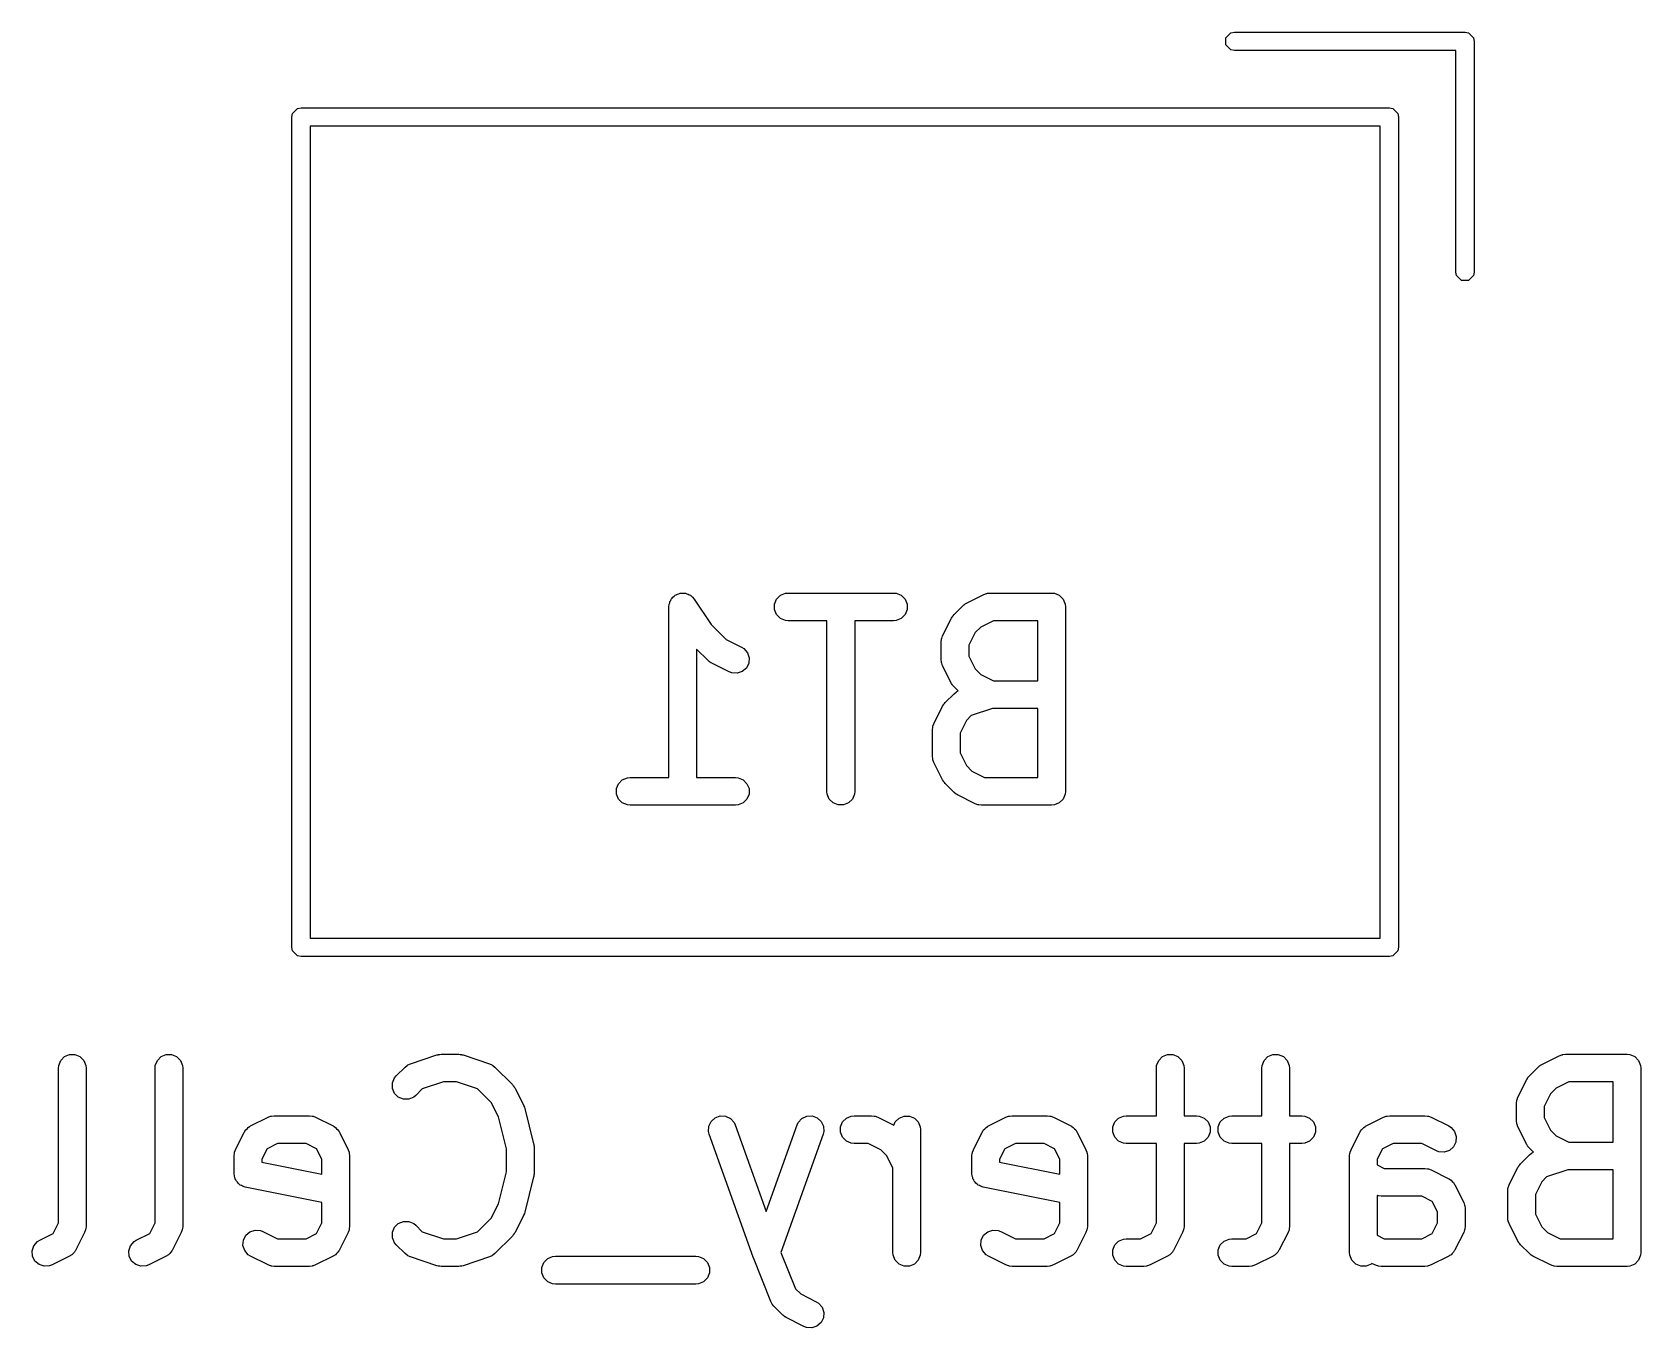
# Model space of a CAD drawing. Header units: inches. Extents: x 12.002 to 12.345, y 4.486 to 4.762.
import ezdxf

# ---------------------------------------------------------------- set-up
doc = ezdxf.new("R2010")
doc.units = ezdxf.units.IN
doc.header["$MEASUREMENT"] = 0
doc.layers.add('B.Fab', color=155, linetype='CONTINUOUS', true_color=0x585d84)

msp = doc.modelspace()

# ---------------------------------------------------------------- linework, layer by layer
at = {"layer": 'B.Fab', "linetype": 'CONTINUOUS'}
for p, q in [((12.25665, 4.76119), (12.25771, 4.76225)), ((12.25771, 4.76225), (12.25846, 4.7624)), ((12.25846, 4.7624), (12.30768, 4.7624)), ((12.30768, 4.7624), (12.30843, 4.76225)), ((12.30843, 4.76225), (12.3095, 4.76119)), ((12.25665, 4.75968), (12.25665, 4.76119)), ((12.25771, 4.75861), (12.25665, 4.75968)), ((12.3095, 4.76119), (12.30965, 4.76043)), ((12.30965, 4.76043), (12.30965, 4.71122)), ((12.25846, 4.75846), (12.25771, 4.75861)), ((12.30571, 4.75846), (12.25846, 4.75846)), ((12.30571, 4.71122), (12.30571, 4.75846)), ((12.05728, 4.74429), (12.05743, 4.74504)), ((12.05743, 4.74504), (12.0585, 4.74611)), ((12.0585, 4.74611), (12.05925, 4.74626)), ((12.05925, 4.74626), (12.29154, 4.74626)), ((12.29154, 4.74626), (12.29229, 4.74611)), ((12.29229, 4.74611), (12.29335, 4.74504)), ((12.29335, 4.74504), (12.2935, 4.74429)), ((12.05728, 4.56713), (12.05728, 4.74429)), ((12.06122, 4.74232), (12.06122, 4.56909)), ((12.28957, 4.74232), (12.06122, 4.74232)), ((12.28957, 4.56909), (12.28957, 4.74232)), ((12.2935, 4.74429), (12.2935, 4.56713)), ((12.30586, 4.71047), (12.30571, 4.71122)), ((12.30965, 4.71122), (12.3095, 4.71047)), ((12.30692, 4.7094), (12.30586, 4.71047)), ((12.30843, 4.7094), (12.30692, 4.7094)), ((12.3095, 4.71047), (12.30843, 4.7094)), ((12.13862, 4.64186), (12.13887, 4.64202)), ((12.13887, 4.64202), (12.13907, 4.64223)), ((12.13907, 4.64223), (12.13934, 4.64234)), ((12.13934, 4.64234), (12.13958, 4.6425)), ((12.13958, 4.6425), (12.13987, 4.64256)), ((12.13987, 4.64256), (12.14013, 4.64267)), ((12.14013, 4.64267), (12.14043, 4.64267)), ((12.14043, 4.64267), (12.14071, 4.64272)), ((12.14071, 4.64272), (12.141, 4.64267)), ((12.141, 4.64267), (12.14129, 4.64267)), ((12.14129, 4.64267), (12.14156, 4.64255)), ((12.14156, 4.64255), (12.14184, 4.6425)), ((12.14184, 4.6425), (12.14208, 4.64234)), ((12.14208, 4.64234), (12.14235, 4.64223)), ((12.14235, 4.64223), (12.14256, 4.64202)), ((12.14256, 4.64202), (12.1428, 4.64186)), ((12.16075, 4.64141), (12.16157, 4.64223)), ((12.16157, 4.64223), (12.16263, 4.64267)), ((12.16263, 4.64267), (12.16321, 4.64272)), ((12.16321, 4.64272), (12.1857, 4.64272)), ((12.1857, 4.64272), (12.18628, 4.64267)), ((12.18628, 4.64267), (12.18735, 4.64223)), ((12.18735, 4.64223), (12.18816, 4.64141)), ((12.20126, 4.64054), (12.20501, 4.64241)), ((12.20501, 4.64241), (12.20555, 4.64262)), ((12.20555, 4.64262), (12.20565, 4.64263)), ((12.20565, 4.64263), (12.20575, 4.64267)), ((12.20575, 4.64267), (12.20633, 4.64272)), ((12.20633, 4.64272), (12.21945, 4.64272)), ((12.21945, 4.64272), (12.22003, 4.64267)), ((12.22003, 4.64267), (12.22109, 4.64223)), ((12.22109, 4.64223), (12.22191, 4.64141)), ((12.13776, 4.63978), (12.13781, 4.64035)), ((12.13776, 4.63977), (12.13776, 4.63978)), ((12.13776, 4.60335), (12.13776, 4.63977)), ((12.13776, 4.63977), (12.13776, 4.63977)), ((12.13776, 4.63977), (12.13776, 4.63977)), ((12.13781, 4.64035), (12.13793, 4.64062)), ((12.13793, 4.64062), (12.13798, 4.6409)), ((12.13798, 4.6409), (12.13814, 4.64114)), ((12.13814, 4.64114), (12.13826, 4.64141)), ((12.13826, 4.64141), (12.13846, 4.64162)), ((12.13846, 4.64162), (12.13862, 4.64186)), ((12.1428, 4.64186), (12.14316, 4.64141)), ((12.14316, 4.64141), (12.14317, 4.64141)), ((12.14317, 4.64141), (12.14317, 4.64141)), ((12.14317, 4.64141), (12.14317, 4.64141)), ((12.14317, 4.64141), (12.14675, 4.63603)), ((12.16031, 4.64035), (12.16075, 4.64141)), ((12.16031, 4.63919), (12.16031, 4.64035)), ((12.16075, 4.63813), (12.16031, 4.63919)), ((12.18816, 4.64141), (12.1886, 4.64035)), ((12.1886, 4.63919), (12.18816, 4.63813)), ((12.1886, 4.64035), (12.1886, 4.63919)), ((12.19862, 4.63811), (12.20049, 4.63998)), ((12.20049, 4.63998), (12.20072, 4.64017)), ((12.20072, 4.64017), (12.20077, 4.64023)), ((12.20077, 4.64023), (12.20086, 4.64028)), ((12.20086, 4.64028), (12.20094, 4.64035)), ((12.20094, 4.64035), (12.20101, 4.64038)), ((12.20101, 4.64038), (12.20126, 4.64054)), ((12.22191, 4.64141), (12.22235, 4.64035)), ((12.22235, 4.64035), (12.2224, 4.63977)), ((12.2224, 4.63977), (12.2224, 4.6004)), ((12.14675, 4.63603), (12.14996, 4.63282)), ((12.16157, 4.63732), (12.16075, 4.63813)), ((12.16263, 4.63687), (12.16157, 4.63732)), ((12.16321, 4.63682), (12.16263, 4.63687)), ((12.1715, 4.63682), (12.16321, 4.63682)), ((12.1715, 4.6004), (12.1715, 4.63682)), ((12.1857, 4.63682), (12.17741, 4.63682)), ((12.17741, 4.63682), (12.17741, 4.6004)), ((12.18628, 4.63687), (12.1857, 4.63682)), ((12.18735, 4.63732), (12.18628, 4.63687)), ((12.18816, 4.63813), (12.18735, 4.63732)), ((12.19619, 4.63359), (12.19806, 4.63734)), ((12.19806, 4.63734), (12.19822, 4.63759)), ((12.19822, 4.63759), (12.19825, 4.63766)), ((12.19825, 4.63766), (12.19831, 4.63774)), ((12.19831, 4.63774), (12.19837, 4.63783)), ((12.19837, 4.63783), (12.19843, 4.63788)), ((12.19843, 4.63788), (12.19862, 4.63811)), ((12.20433, 4.63547), (12.20313, 4.63427)), ((12.20702, 4.63682), (12.20433, 4.63547)), ((12.2165, 4.63682), (12.20702, 4.63682)), ((12.2165, 4.62398), (12.2165, 4.63682)), ((12.14996, 4.63282), (12.15328, 4.63116)), ((12.19588, 4.63227), (12.19593, 4.63285)), ((12.19588, 4.62852), (12.19588, 4.63227)), ((12.19593, 4.63285), (12.19597, 4.63295)), ((12.19597, 4.63295), (12.19598, 4.63305)), ((12.19598, 4.63305), (12.19619, 4.63359)), ((12.20313, 4.63427), (12.20178, 4.63157)), ((12.14612, 4.62831), (12.14366, 4.63077)), ((12.14366, 4.63077), (12.14366, 4.60335)), ((12.14635, 4.62812), (12.14612, 4.62831)), ((12.15328, 4.63116), (12.15377, 4.63085)), ((12.15377, 4.63085), (12.15452, 4.62998)), ((12.15452, 4.62998), (12.15489, 4.62889)), ((12.15489, 4.62889), (12.15481, 4.62774)), ((12.19593, 4.62795), (12.19588, 4.62852)), ((12.20178, 4.63157), (12.20178, 4.62922)), ((12.20178, 4.62922), (12.20313, 4.62652)), ((12.1464, 4.62806), (12.14635, 4.62812)), ((12.14649, 4.62801), (12.1464, 4.62806)), ((12.14657, 4.62794), (12.14649, 4.62801)), ((12.14664, 4.62791), (12.14657, 4.62794)), ((12.14689, 4.62776), (12.14664, 4.62791)), ((12.15064, 4.62588), (12.14689, 4.62776)), ((12.15118, 4.62567), (12.15064, 4.62588)), ((12.15233, 4.62559), (12.15118, 4.62567)), ((12.15342, 4.62596), (12.15233, 4.62559)), ((12.15429, 4.62671), (12.15342, 4.62596)), ((12.15481, 4.62774), (12.15429, 4.62671)), ((12.19597, 4.62785), (12.19593, 4.62795)), ((12.19598, 4.62774), (12.19597, 4.62785)), ((12.19619, 4.6272), (12.19598, 4.62774)), ((12.19806, 4.62345), (12.19619, 4.6272)), ((12.20313, 4.62652), (12.20433, 4.62532)), ((12.20433, 4.62532), (12.20702, 4.62398)), ((12.19822, 4.6232), (12.19806, 4.62345)), ((12.19825, 4.62313), (12.19822, 4.6232)), ((12.19831, 4.62305), (12.19825, 4.62313)), ((12.19837, 4.62296), (12.19831, 4.62305)), ((12.19843, 4.62291), (12.19837, 4.62296)), ((12.19862, 4.62268), (12.19843, 4.62291)), ((12.19948, 4.62182), (12.19862, 4.62268)), ((12.19862, 4.62124), (12.19906, 4.6216)), ((12.19906, 4.6216), (12.19916, 4.62164)), ((12.19916, 4.62164), (12.19924, 4.62171)), ((12.19924, 4.62171), (12.19948, 4.62182)), ((12.20702, 4.62398), (12.2165, 4.62398)), ((12.19431, 4.61484), (12.19619, 4.61859)), ((12.19619, 4.61859), (12.19634, 4.61884)), ((12.19634, 4.61884), (12.19637, 4.61891)), ((12.19637, 4.61891), (12.19644, 4.619)), ((12.19644, 4.619), (12.1965, 4.61908)), ((12.1965, 4.61908), (12.19655, 4.61914)), ((12.19655, 4.61914), (12.19674, 4.61936)), ((12.19674, 4.61936), (12.19862, 4.62124)), ((12.20681, 4.61807), (12.2023, 4.61657)), ((12.2165, 4.61807), (12.20681, 4.61807)), ((12.2165, 4.60335), (12.2165, 4.61807)), ((12.19411, 4.6143), (12.19431, 4.61484)), ((12.20125, 4.61552), (12.19991, 4.61283)), ((12.2023, 4.61657), (12.20125, 4.61552)), ((12.194, 4.61352), (12.19406, 4.6141)), ((12.194, 4.6079), (12.194, 4.61352)), ((12.19406, 4.6141), (12.1941, 4.6142)), ((12.1941, 4.6142), (12.19411, 4.6143)), ((12.19991, 4.61283), (12.19991, 4.6086)), ((12.19406, 4.60732), (12.194, 4.6079)), ((12.19991, 4.6086), (12.20125, 4.6059)), ((12.1941, 4.60723), (12.19406, 4.60732)), ((12.19411, 4.60712), (12.1941, 4.60723)), ((12.19431, 4.60658), (12.19411, 4.60712)), ((12.19619, 4.60283), (12.19431, 4.60658)), ((12.20125, 4.6059), (12.20245, 4.6047)), ((12.20245, 4.6047), (12.20515, 4.60335)), ((12.12657, 4.60098), (12.12701, 4.60204)), ((12.12657, 4.59982), (12.12657, 4.60098)), ((12.12701, 4.60204), (12.12782, 4.60286)), ((12.12782, 4.60286), (12.12889, 4.6033)), ((12.12889, 4.6033), (12.12946, 4.60335)), ((12.12946, 4.60335), (12.13776, 4.60335)), ((12.14366, 4.60335), (12.15196, 4.60335)), ((12.15196, 4.60335), (12.15254, 4.6033)), ((12.15254, 4.6033), (12.1536, 4.60286)), ((12.1536, 4.60286), (12.15441, 4.60204)), ((12.15441, 4.60204), (12.15486, 4.60098)), ((12.15486, 4.60098), (12.15486, 4.59982)), ((12.19634, 4.60258), (12.19619, 4.60283)), ((12.19637, 4.60251), (12.19634, 4.60258)), ((12.19644, 4.60243), (12.19637, 4.60251)), ((12.1965, 4.60234), (12.19644, 4.60243)), ((12.19655, 4.60229), (12.1965, 4.60234)), ((12.19674, 4.60206), (12.19655, 4.60229)), ((12.19862, 4.60019), (12.19674, 4.60206)), ((12.20515, 4.60335), (12.2165, 4.60335)), ((12.12701, 4.59876), (12.12657, 4.59982)), ((12.12782, 4.59795), (12.12701, 4.59876)), ((12.12889, 4.5975), (12.12782, 4.59795)), ((12.12946, 4.59745), (12.12889, 4.5975)), ((12.15196, 4.59745), (12.12946, 4.59745)), ((12.15254, 4.5975), (12.15196, 4.59745)), ((12.1536, 4.59795), (12.15254, 4.5975)), ((12.15441, 4.59876), (12.1536, 4.59795)), ((12.15486, 4.59982), (12.15441, 4.59876)), ((12.17156, 4.59982), (12.1715, 4.6004)), ((12.172, 4.59876), (12.17156, 4.59982)), ((12.17282, 4.59795), (12.172, 4.59876)), ((12.17388, 4.5975), (12.17282, 4.59795)), ((12.17503, 4.5975), (12.17388, 4.5975)), ((12.1761, 4.59795), (12.17503, 4.5975)), ((12.17691, 4.59876), (12.1761, 4.59795)), ((12.17735, 4.59982), (12.17691, 4.59876)), ((12.17741, 4.6004), (12.17735, 4.59982)), ((12.19884, 4.6), (12.19862, 4.60019)), ((12.19889, 4.59994), (12.19884, 4.6)), ((12.19898, 4.59989), (12.19889, 4.59994)), ((12.19906, 4.59982), (12.19898, 4.59989)), ((12.19913, 4.59979), (12.19906, 4.59982)), ((12.19938, 4.59963), (12.19913, 4.59979)), ((12.20313, 4.59776), (12.19938, 4.59963)), ((12.20367, 4.59755), (12.20313, 4.59776)), ((12.20378, 4.59755), (12.20367, 4.59755)), ((12.20388, 4.5975), (12.20378, 4.59755)), ((12.20445, 4.59745), (12.20388, 4.5975)), ((12.21945, 4.59745), (12.20445, 4.59745)), ((12.22003, 4.5975), (12.21945, 4.59745)), ((12.22109, 4.59795), (12.22003, 4.5975)), ((12.22191, 4.59876), (12.22109, 4.59795)), ((12.22235, 4.59982), (12.22191, 4.59876)), ((12.2224, 4.6004), (12.22235, 4.59982)), ((12.05743, 4.56637), (12.05728, 4.56713)), ((12.06122, 4.56909), (12.28957, 4.56909)), ((12.2935, 4.56713), (12.29335, 4.56637)), ((12.0585, 4.56531), (12.05743, 4.56637)), ((12.05925, 4.56516), (12.0585, 4.56531)), ((12.29154, 4.56516), (12.05925, 4.56516)), ((12.29229, 4.56531), (12.29154, 4.56516)), ((12.29335, 4.56637), (12.29229, 4.56531)), ((12.00752, 4.54192), (12.00796, 4.54299)), ((12.00796, 4.54299), (12.00877, 4.5438)), ((12.00877, 4.5438), (12.00984, 4.54424)), ((12.00984, 4.54424), (12.01099, 4.54424)), ((12.01099, 4.54424), (12.01205, 4.5438)), ((12.01205, 4.5438), (12.01287, 4.54299)), ((12.01287, 4.54299), (12.01331, 4.54192)), ((12.02814, 4.54192), (12.02858, 4.54299)), ((12.02858, 4.54299), (12.0294, 4.5438)), ((12.0294, 4.5438), (12.03046, 4.54424)), ((12.03046, 4.54424), (12.03161, 4.54424)), ((12.03161, 4.54424), (12.03268, 4.5438)), ((12.03268, 4.5438), (12.03349, 4.54299)), ((12.03349, 4.54299), (12.03393, 4.54192)), ((12.0826, 4.54227), (12.08822, 4.54415)), ((12.08822, 4.54415), (12.08851, 4.54421)), ((12.08851, 4.54421), (12.08858, 4.54424)), ((12.08858, 4.54424), (12.08868, 4.54425)), ((12.08868, 4.54425), (12.08879, 4.54428)), ((12.08879, 4.54428), (12.08886, 4.54427)), ((12.08886, 4.54427), (12.08915, 4.5443)), ((12.08915, 4.5443), (12.0929, 4.5443)), ((12.0929, 4.5443), (12.0932, 4.54427)), ((12.0932, 4.54427), (12.09327, 4.54428)), ((12.09327, 4.54428), (12.09338, 4.54425)), ((12.09338, 4.54425), (12.09348, 4.54424)), ((12.09348, 4.54424), (12.09355, 4.54421)), ((12.09355, 4.54421), (12.09384, 4.54415)), ((12.09384, 4.54415), (12.09946, 4.54227)), ((12.24186, 4.54192), (12.2423, 4.54299)), ((12.2423, 4.54299), (12.24312, 4.5438)), ((12.24312, 4.5438), (12.24418, 4.54424)), ((12.24418, 4.54424), (12.24534, 4.54424)), ((12.24534, 4.54424), (12.2464, 4.5438)), ((12.2464, 4.5438), (12.24722, 4.54299)), ((12.24722, 4.54299), (12.24766, 4.54192)), ((12.26436, 4.54192), (12.2648, 4.54299)), ((12.2648, 4.54299), (12.26562, 4.5438)), ((12.26562, 4.5438), (12.26668, 4.54424)), ((12.26668, 4.54424), (12.26783, 4.54424)), ((12.26783, 4.54424), (12.2689, 4.5438)), ((12.2689, 4.5438), (12.26971, 4.54299)), ((12.26971, 4.54299), (12.27015, 4.54192)), ((12.32405, 4.54211), (12.3278, 4.54399)), ((12.3278, 4.54399), (12.32834, 4.54419)), ((12.32834, 4.54419), (12.32845, 4.5442)), ((12.32845, 4.5442), (12.32855, 4.54424)), ((12.32855, 4.54424), (12.32912, 4.5443)), ((12.32912, 4.5443), (12.34225, 4.5443)), ((12.34225, 4.5443), (12.34282, 4.54424)), ((12.34282, 4.54424), (12.34389, 4.5438)), ((12.34389, 4.5438), (12.3447, 4.54299)), ((12.3447, 4.54299), (12.34514, 4.54192)), ((12.00746, 4.54135), (12.00752, 4.54192)), ((12.00746, 4.5083), (12.00746, 4.54135)), ((12.01331, 4.54192), (12.01337, 4.54135)), ((12.01337, 4.54135), (12.01337, 4.5076)), ((12.02808, 4.54135), (12.02814, 4.54192)), ((12.02808, 4.5083), (12.02808, 4.54135)), ((12.03393, 4.54192), (12.03399, 4.54135)), ((12.03399, 4.54135), (12.03399, 4.5076)), ((12.07876, 4.53817), (12.0792, 4.53924)), ((12.0792, 4.53924), (12.07957, 4.53968)), ((12.07957, 4.53968), (12.08144, 4.54156)), ((12.08144, 4.54156), (12.08189, 4.54193)), ((12.08189, 4.54193), (12.08199, 4.54197)), ((12.08199, 4.54197), (12.08207, 4.54204)), ((12.08207, 4.54204), (12.0826, 4.54227)), ((12.09946, 4.54227), (12.09999, 4.54204)), ((12.09999, 4.54204), (12.10007, 4.54197)), ((12.10007, 4.54197), (12.10017, 4.54193)), ((12.10017, 4.54193), (12.10062, 4.54156)), ((12.10062, 4.54156), (12.10437, 4.53781)), ((12.24181, 4.54135), (12.24186, 4.54192)), ((12.24181, 4.53118), (12.24181, 4.54135)), ((12.24766, 4.54192), (12.24771, 4.54135)), ((12.24771, 4.54135), (12.24771, 4.53118)), ((12.2643, 4.54135), (12.26436, 4.54192)), ((12.2643, 4.53118), (12.2643, 4.54135)), ((12.27015, 4.54192), (12.27021, 4.54135)), ((12.27021, 4.54135), (12.27021, 4.53118)), ((12.32086, 4.53892), (12.32102, 4.53916)), ((12.32102, 4.53916), (12.32105, 4.53924)), ((12.32105, 4.53924), (12.32111, 4.53932)), ((12.32111, 4.53932), (12.32117, 4.53941)), ((12.32117, 4.53941), (12.32123, 4.53946)), ((12.32123, 4.53946), (12.32141, 4.53968)), ((12.32141, 4.53968), (12.32329, 4.54156)), ((12.32329, 4.54156), (12.32351, 4.54174)), ((12.32351, 4.54174), (12.32356, 4.5418)), ((12.32356, 4.5418), (12.32365, 4.54186)), ((12.32365, 4.54186), (12.32373, 4.54193)), ((12.32373, 4.54193), (12.32381, 4.54196)), ((12.32381, 4.54196), (12.32405, 4.54211)), ((12.34514, 4.54192), (12.3452, 4.54135)), ((12.3452, 4.54135), (12.3452, 4.50198)), ((12.07876, 4.53702), (12.07876, 4.53817)), ((12.0792, 4.53596), (12.07876, 4.53702)), ((12.08001, 4.53514), (12.0792, 4.53596)), ((12.08513, 4.53689), (12.08374, 4.53551)), ((12.08963, 4.53839), (12.08513, 4.53689)), ((12.09242, 4.53839), (12.08963, 4.53839)), ((12.09693, 4.53689), (12.09242, 4.53839)), ((12.09985, 4.53397), (12.09693, 4.53689)), ((12.10437, 4.53781), (12.10455, 4.53758)), ((12.10455, 4.53758), (12.10461, 4.53753)), ((12.10461, 4.53753), (12.10467, 4.53744)), ((12.10467, 4.53744), (12.10473, 4.53736)), ((12.10473, 4.53736), (12.10476, 4.53729)), ((12.10476, 4.53729), (12.10492, 4.53704)), ((12.10492, 4.53704), (12.10679, 4.53329)), ((12.31898, 4.53517), (12.32086, 4.53892)), ((12.32593, 4.53585), (12.32458, 4.53315)), ((12.32712, 4.53704), (12.32593, 4.53585)), ((12.32982, 4.53839), (12.32712, 4.53704)), ((12.3393, 4.53839), (12.32982, 4.53839)), ((12.3393, 4.52555), (12.3393, 4.53839)), ((12.08108, 4.5347), (12.08001, 4.53514)), ((12.08223, 4.5347), (12.08108, 4.5347)), ((12.0833, 4.53514), (12.08223, 4.5347)), ((12.08374, 4.53551), (12.0833, 4.53514)), ((12.10137, 4.53094), (12.09985, 4.53397)), ((12.10679, 4.53329), (12.10681, 4.53325)), ((12.10681, 4.53325), (12.10682, 4.53323)), ((12.10682, 4.53323), (12.10691, 4.53299)), ((12.10691, 4.53299), (12.107, 4.53275)), ((12.107, 4.53275), (12.107, 4.53273)), ((12.107, 4.53273), (12.10702, 4.53269)), ((12.10702, 4.53269), (12.10889, 4.52519)), ((12.31867, 4.53385), (12.31873, 4.53442)), ((12.31867, 4.5301), (12.31867, 4.53385)), ((12.31873, 4.53442), (12.31877, 4.53452)), ((12.31877, 4.53452), (12.31878, 4.53463)), ((12.31878, 4.53463), (12.31898, 4.53517)), ((12.32458, 4.53315), (12.32458, 4.53079)), ((12.04773, 4.5284), (12.04797, 4.52868)), ((12.04797, 4.52868), (12.04827, 4.52886)), ((12.04827, 4.52886), (12.04832, 4.52891)), ((12.04832, 4.52891), (12.04837, 4.52893)), ((12.04837, 4.52893), (12.04846, 4.52899)), ((12.04846, 4.52899), (12.05221, 4.53086)), ((12.05221, 4.53086), (12.05275, 4.53107)), ((12.05275, 4.53107), (12.05286, 4.53108)), ((12.05286, 4.53108), (12.05296, 4.53112)), ((12.05296, 4.53112), (12.05353, 4.53118)), ((12.05353, 4.53118), (12.06103, 4.53118)), ((12.06103, 4.53118), (12.06161, 4.53112)), ((12.06161, 4.53112), (12.06171, 4.53108)), ((12.06171, 4.53108), (12.06181, 4.53107)), ((12.06181, 4.53107), (12.06235, 4.53086)), ((12.06235, 4.53086), (12.0661, 4.52899)), ((12.0661, 4.52899), (12.0662, 4.52893)), ((12.0662, 4.52893), (12.06624, 4.52891)), ((12.06624, 4.52891), (12.0663, 4.52886)), ((12.0663, 4.52886), (12.06659, 4.52868)), ((12.06659, 4.52868), (12.06684, 4.5284)), ((12.10307, 4.52411), (12.10137, 4.53094)), ((12.14623, 4.52779), (12.14628, 4.52894)), ((12.14628, 4.52894), (12.14678, 4.52998)), ((12.14678, 4.52998), (12.14763, 4.53076)), ((12.14763, 4.53076), (12.14872, 4.53114)), ((12.14872, 4.53114), (12.14987, 4.53109)), ((12.14987, 4.53109), (12.15091, 4.53059)), ((12.15091, 4.53059), (12.15168, 4.52974)), ((12.15168, 4.52974), (12.15193, 4.52922)), ((12.15193, 4.52922), (12.15852, 4.51075)), ((12.15852, 4.51075), (12.16511, 4.52922)), ((12.16511, 4.52922), (12.16536, 4.52974)), ((12.16536, 4.52974), (12.16613, 4.53059)), ((12.16613, 4.53059), (12.16718, 4.53109)), ((12.16718, 4.53109), (12.16833, 4.53114)), ((12.16833, 4.53114), (12.16941, 4.53076)), ((12.16941, 4.53076), (12.17027, 4.52998)), ((12.17027, 4.52998), (12.17076, 4.52894)), ((12.17076, 4.52894), (12.17082, 4.52779)), ((12.17437, 4.5288), (12.17481, 4.52986)), ((12.17437, 4.52765), (12.17437, 4.5288)), ((12.17481, 4.52986), (12.17563, 4.53068)), ((12.17563, 4.53068), (12.17669, 4.53112)), ((12.17669, 4.53112), (12.17727, 4.53118)), ((12.17727, 4.53118), (12.18102, 4.53118)), ((12.18102, 4.53118), (12.18159, 4.53112)), ((12.18159, 4.53112), (12.18169, 4.53108)), ((12.18169, 4.53108), (12.1818, 4.53107)), ((12.1818, 4.53107), (12.18234, 4.53086)), ((12.18234, 4.53086), (12.18577, 4.52915)), ((12.18577, 4.52915), (12.18606, 4.52986)), ((12.18606, 4.52986), (12.18688, 4.53068)), ((12.18688, 4.53068), (12.18794, 4.53112)), ((12.18794, 4.53112), (12.18909, 4.53112)), ((12.18909, 4.53112), (12.19016, 4.53068)), ((12.19016, 4.53068), (12.19097, 4.52986)), ((12.19097, 4.52986), (12.19141, 4.5288)), ((12.19141, 4.5288), (12.19147, 4.52822)), ((12.20521, 4.5284), (12.20545, 4.52868)), ((12.20545, 4.52868), (12.20575, 4.52886)), ((12.20575, 4.52886), (12.2058, 4.52891)), ((12.2058, 4.52891), (12.20585, 4.52893)), ((12.20585, 4.52893), (12.20594, 4.52899)), ((12.20594, 4.52899), (12.20969, 4.53086)), ((12.20969, 4.53086), (12.21023, 4.53107)), ((12.21023, 4.53107), (12.21034, 4.53108)), ((12.21034, 4.53108), (12.21044, 4.53112)), ((12.21044, 4.53112), (12.21101, 4.53118)), ((12.21101, 4.53118), (12.21851, 4.53118)), ((12.21851, 4.53118), (12.21909, 4.53112)), ((12.21909, 4.53112), (12.21919, 4.53108)), ((12.21919, 4.53108), (12.21929, 4.53107)), ((12.21929, 4.53107), (12.21983, 4.53086)), ((12.21983, 4.53086), (12.22358, 4.52899)), ((12.22358, 4.52899), (12.22368, 4.52893)), ((12.22368, 4.52893), (12.22373, 4.52891)), ((12.22373, 4.52891), (12.22378, 4.52886)), ((12.22378, 4.52886), (12.22407, 4.52868)), ((12.22407, 4.52868), (12.22432, 4.5284)), ((12.23249, 4.5288), (12.23293, 4.52986)), ((12.23249, 4.52765), (12.23249, 4.5288)), ((12.23293, 4.52986), (12.23375, 4.53068)), ((12.23375, 4.53068), (12.23481, 4.53112)), ((12.23481, 4.53112), (12.23539, 4.53118)), ((12.23539, 4.53118), (12.24181, 4.53118)), ((12.24771, 4.53118), (12.25038, 4.53118)), ((12.25038, 4.53118), (12.25096, 4.53112)), ((12.25096, 4.53112), (12.25202, 4.53068)), ((12.25202, 4.53068), (12.25284, 4.52986)), ((12.25284, 4.52986), (12.25328, 4.5288)), ((12.25328, 4.5288), (12.25328, 4.52765)), ((12.25499, 4.5288), (12.25543, 4.52986)), ((12.25499, 4.52765), (12.25499, 4.5288)), ((12.25543, 4.52986), (12.25624, 4.53068)), ((12.25624, 4.53068), (12.25731, 4.53112)), ((12.25731, 4.53112), (12.25788, 4.53118)), ((12.25788, 4.53118), (12.2643, 4.53118)), ((12.27021, 4.53118), (12.27288, 4.53118)), ((12.27288, 4.53118), (12.27346, 4.53112)), ((12.27346, 4.53112), (12.27452, 4.53068)), ((12.27452, 4.53068), (12.27534, 4.52986)), ((12.27534, 4.52986), (12.27578, 4.5288)), ((12.27578, 4.5288), (12.27578, 4.52765)), ((12.28583, 4.5284), (12.28607, 4.52868)), ((12.28607, 4.52868), (12.28636, 4.52886)), ((12.28636, 4.52886), (12.28642, 4.52891)), ((12.28642, 4.52891), (12.28646, 4.52893)), ((12.28646, 4.52893), (12.28656, 4.52899)), ((12.28656, 4.52899), (12.29031, 4.53086)), ((12.29031, 4.53086), (12.29085, 4.53107)), ((12.29085, 4.53107), (12.29096, 4.53108)), ((12.29096, 4.53108), (12.29105, 4.53112)), ((12.29105, 4.53112), (12.29163, 4.53118)), ((12.29163, 4.53118), (12.29913, 4.53118)), ((12.29913, 4.53118), (12.2997, 4.53112)), ((12.2997, 4.53112), (12.2998, 4.53108)), ((12.2998, 4.53108), (12.29991, 4.53107)), ((12.29991, 4.53107), (12.30045, 4.53086)), ((12.30045, 4.53086), (12.3042, 4.52899)), ((12.3042, 4.52899), (12.30469, 4.52868)), ((12.30469, 4.52868), (12.30544, 4.52781)), ((12.31873, 4.52952), (12.31867, 4.5301)), ((12.31877, 4.52942), (12.31873, 4.52952)), ((12.31878, 4.52932), (12.31877, 4.52942)), ((12.31898, 4.52878), (12.31878, 4.52932)), ((12.32086, 4.52503), (12.31898, 4.52878)), ((12.32458, 4.53079), (12.32593, 4.5281)), ((12.04527, 4.52392), (12.04714, 4.52767)), ((12.04714, 4.52767), (12.0472, 4.52776)), ((12.0472, 4.52776), (12.04722, 4.52781)), ((12.04722, 4.52781), (12.04727, 4.52787)), ((12.04727, 4.52787), (12.04745, 4.52816)), ((12.04745, 4.52816), (12.04773, 4.5284)), ((12.05423, 4.52527), (12.05199, 4.52415)), ((12.06034, 4.52527), (12.05423, 4.52527)), ((12.06258, 4.52415), (12.06034, 4.52527)), ((12.06684, 4.5284), (12.06712, 4.52816)), ((12.06712, 4.52816), (12.0673, 4.52787)), ((12.0673, 4.52787), (12.06735, 4.52781)), ((12.06735, 4.52781), (12.06736, 4.52776)), ((12.06736, 4.52776), (12.06742, 4.52767)), ((12.06742, 4.52767), (12.0693, 4.52392)), ((12.14637, 4.52723), (12.14623, 4.52779)), ((12.15574, 4.50098), (12.14637, 4.52723)), ((12.17068, 4.52723), (12.16168, 4.50203)), ((12.17082, 4.52779), (12.17068, 4.52723)), ((12.17481, 4.52658), (12.17437, 4.52765)), ((12.17563, 4.52577), (12.17481, 4.52658)), ((12.17669, 4.52533), (12.17563, 4.52577)), ((12.17727, 4.52527), (12.17669, 4.52533)), ((12.18032, 4.52527), (12.17727, 4.52527)), ((12.18302, 4.52392), (12.18032, 4.52527)), ((12.19147, 4.52822), (12.19147, 4.50198)), ((12.20275, 4.52392), (12.20462, 4.52767)), ((12.20462, 4.52767), (12.20468, 4.52776)), ((12.20468, 4.52776), (12.2047, 4.52781)), ((12.2047, 4.52781), (12.20475, 4.52787)), ((12.20475, 4.52787), (12.20493, 4.52816)), ((12.20493, 4.52816), (12.20521, 4.5284)), ((12.21171, 4.52527), (12.20947, 4.52415)), ((12.21782, 4.52527), (12.21171, 4.52527)), ((12.22006, 4.52415), (12.21782, 4.52527)), ((12.22432, 4.5284), (12.2246, 4.52816)), ((12.2246, 4.52816), (12.22478, 4.52787)), ((12.22478, 4.52787), (12.22483, 4.52781)), ((12.22483, 4.52781), (12.22484, 4.52776)), ((12.22484, 4.52776), (12.2249, 4.52767)), ((12.2249, 4.52767), (12.22678, 4.52392)), ((12.23293, 4.52658), (12.23249, 4.52765)), ((12.23375, 4.52577), (12.23293, 4.52658)), ((12.23481, 4.52533), (12.23375, 4.52577)), ((12.23539, 4.52527), (12.23481, 4.52533)), ((12.24181, 4.52527), (12.23539, 4.52527)), ((12.24181, 4.5083), (12.24181, 4.52527)), ((12.25038, 4.52527), (12.24771, 4.52527)), ((12.24771, 4.52527), (12.24771, 4.5076)), ((12.25096, 4.52533), (12.25038, 4.52527)), ((12.25202, 4.52577), (12.25096, 4.52533)), ((12.25284, 4.52658), (12.25202, 4.52577)), ((12.25328, 4.52765), (12.25284, 4.52658)), ((12.25543, 4.52658), (12.25499, 4.52765)), ((12.25624, 4.52577), (12.25543, 4.52658)), ((12.25731, 4.52533), (12.25624, 4.52577)), ((12.25788, 4.52527), (12.25731, 4.52533)), ((12.2643, 4.52527), (12.25788, 4.52527)), ((12.2643, 4.5083), (12.2643, 4.52527)), ((12.27288, 4.52527), (12.27021, 4.52527)), ((12.27021, 4.52527), (12.27021, 4.5076)), ((12.27346, 4.52533), (12.27288, 4.52527)), ((12.27452, 4.52577), (12.27346, 4.52533)), ((12.27534, 4.52658), (12.27452, 4.52577)), ((12.27578, 4.52765), (12.27534, 4.52658)), ((12.28336, 4.52392), (12.28524, 4.52767)), ((12.28524, 4.52767), (12.2853, 4.52776)), ((12.2853, 4.52776), (12.28531, 4.52781)), ((12.28531, 4.52781), (12.28536, 4.52787)), ((12.28536, 4.52787), (12.28555, 4.52816)), ((12.28555, 4.52816), (12.28583, 4.5284)), ((12.29233, 4.52527), (12.29008, 4.52415)), ((12.29843, 4.52527), (12.29233, 4.52527)), ((12.30156, 4.52371), (12.29843, 4.52527)), ((12.30573, 4.52557), (12.30521, 4.52454)), ((12.30544, 4.52781), (12.30581, 4.52672)), ((12.30581, 4.52672), (12.30573, 4.52557)), ((12.32593, 4.5281), (12.32712, 4.5269)), ((12.32712, 4.5269), (12.32982, 4.52555)), ((12.32982, 4.52555), (12.3393, 4.52555)), ((12.04496, 4.5226), (12.04501, 4.52317)), ((12.04496, 4.51885), (12.04496, 4.5226)), ((12.04501, 4.52317), (12.04505, 4.52327)), ((12.04505, 4.52327), (12.04506, 4.52338)), ((12.04506, 4.52338), (12.04527, 4.52392)), ((12.05199, 4.52415), (12.05086, 4.5219)), ((12.05086, 4.5219), (12.05086, 4.52127)), ((12.0637, 4.5219), (12.06258, 4.52415)), ((12.0637, 4.5187), (12.0637, 4.5219)), ((12.0693, 4.52392), (12.06951, 4.52338)), ((12.06951, 4.52338), (12.06951, 4.52327)), ((12.06951, 4.52327), (12.06955, 4.52317)), ((12.06955, 4.52317), (12.06961, 4.5226)), ((12.06961, 4.5226), (12.06961, 4.5076)), ((12.10307, 4.51921), (12.10307, 4.52411)), ((12.10889, 4.52519), (12.10891, 4.52509)), ((12.10891, 4.52509), (12.10892, 4.52505)), ((12.10892, 4.52505), (12.10894, 4.52483)), ((12.10894, 4.52483), (12.10898, 4.52462)), ((12.10898, 4.52462), (12.10897, 4.52457)), ((12.10897, 4.52457), (12.10898, 4.52447)), ((12.10898, 4.52447), (12.10898, 4.51885)), ((12.18422, 4.52272), (12.18302, 4.52392)), ((12.18556, 4.52003), (12.18422, 4.52272)), ((12.20244, 4.5226), (12.20249, 4.52317)), ((12.20244, 4.51885), (12.20244, 4.5226)), ((12.20249, 4.52317), (12.20253, 4.52327)), ((12.20253, 4.52327), (12.20254, 4.52338)), ((12.20254, 4.52338), (12.20275, 4.52392)), ((12.20947, 4.52415), (12.20834, 4.5219)), ((12.20834, 4.5219), (12.20834, 4.52127)), ((12.22118, 4.5219), (12.22006, 4.52415)), ((12.22118, 4.5187), (12.22118, 4.5219)), ((12.22678, 4.52392), (12.22699, 4.52338)), ((12.22699, 4.52338), (12.22699, 4.52327)), ((12.22699, 4.52327), (12.22703, 4.52317)), ((12.22703, 4.52317), (12.22709, 4.5226)), ((12.22709, 4.5226), (12.22709, 4.5076)), ((12.28305, 4.5226), (12.28311, 4.52317)), ((12.28305, 4.50198), (12.28305, 4.5226)), ((12.28311, 4.52317), (12.28315, 4.52327)), ((12.28315, 4.52327), (12.28316, 4.52338)), ((12.28316, 4.52338), (12.28336, 4.52392)), ((12.29008, 4.52415), (12.28896, 4.5219)), ((12.28896, 4.5219), (12.28896, 4.52067)), ((12.3021, 4.5235), (12.30156, 4.52371)), ((12.30325, 4.52342), (12.3021, 4.5235)), ((12.30434, 4.52378), (12.30325, 4.52342)), ((12.30521, 4.52454), (12.30434, 4.52378)), ((12.31954, 4.52094), (12.32141, 4.52281)), ((12.32102, 4.52478), (12.32086, 4.52503)), ((12.32105, 4.52471), (12.32102, 4.52478)), ((12.32111, 4.52463), (12.32105, 4.52471)), ((12.32117, 4.52454), (12.32111, 4.52463)), ((12.32123, 4.52449), (12.32117, 4.52454)), ((12.32141, 4.52426), (12.32123, 4.52449)), ((12.32228, 4.5234), (12.32141, 4.52426)), ((12.32141, 4.52281), (12.32186, 4.52318)), ((12.32186, 4.52318), (12.32196, 4.52322)), ((12.32196, 4.52322), (12.32204, 4.52329)), ((12.32204, 4.52329), (12.32228, 4.5234)), ((12.04501, 4.51827), (12.04496, 4.51885)), ((12.05086, 4.52127), (12.0637, 4.5187)), ((12.10137, 4.51238), (12.10307, 4.51921)), ((12.10894, 4.51849), (12.10892, 4.51827)), ((12.10898, 4.5187), (12.10894, 4.51849)), ((12.10898, 4.51885), (12.10897, 4.51875)), ((12.10897, 4.51875), (12.10898, 4.5187)), ((12.18556, 4.50198), (12.18556, 4.52003)), ((12.20249, 4.51827), (12.20244, 4.51885)), ((12.20834, 4.52127), (12.22118, 4.5187)), ((12.28896, 4.52067), (12.29045, 4.51993)), ((12.29045, 4.51993), (12.29913, 4.51993)), ((12.29913, 4.51993), (12.2997, 4.51987)), ((12.2997, 4.51987), (12.2998, 4.51983)), ((12.2998, 4.51983), (12.29991, 4.51982)), ((12.29991, 4.51982), (12.30045, 4.51961)), ((12.30045, 4.51961), (12.3042, 4.51774)), ((12.31711, 4.51642), (12.31898, 4.52017)), ((12.31898, 4.52017), (12.31914, 4.52042)), ((12.31914, 4.52042), (12.31917, 4.52049)), ((12.31917, 4.52049), (12.31924, 4.52057)), ((12.31924, 4.52057), (12.31929, 4.52066)), ((12.31929, 4.52066), (12.31935, 4.52071)), ((12.31935, 4.52071), (12.31954, 4.52094)), ((12.3296, 4.51965), (12.3251, 4.51814)), ((12.3393, 4.51965), (12.3296, 4.51965)), ((12.3393, 4.50493), (12.3393, 4.51965)), ((12.04512, 4.51801), (12.04501, 4.51827)), ((12.04518, 4.51772), (12.04512, 4.51801)), ((12.04534, 4.51748), (12.04518, 4.51772)), ((12.04545, 4.51721), (12.04534, 4.51748)), ((12.04566, 4.517), (12.04545, 4.51721)), ((12.04582, 4.51676), (12.04566, 4.517)), ((12.04606, 4.5166), (12.04582, 4.51676)), ((12.04627, 4.51639), (12.04606, 4.5166)), ((12.04654, 4.51628), (12.04627, 4.51639)), ((12.04678, 4.51612), (12.04654, 4.51628)), ((12.04733, 4.51595), (12.04678, 4.51612)), ((12.0637, 4.51268), (12.04733, 4.51595)), ((12.10889, 4.51813), (12.10702, 4.51063)), ((12.10891, 4.51823), (12.10889, 4.51813)), ((12.10892, 4.51827), (12.10891, 4.51823)), ((12.2026, 4.51801), (12.20249, 4.51827)), ((12.20266, 4.51772), (12.2026, 4.51801)), ((12.20282, 4.51748), (12.20266, 4.51772)), ((12.20293, 4.51721), (12.20282, 4.51748)), ((12.20314, 4.517), (12.20293, 4.51721)), ((12.2033, 4.51676), (12.20314, 4.517)), ((12.20354, 4.5166), (12.2033, 4.51676)), ((12.20375, 4.51639), (12.20354, 4.5166)), ((12.20402, 4.51628), (12.20375, 4.51639)), ((12.20426, 4.51612), (12.20402, 4.51628)), ((12.20481, 4.51595), (12.20426, 4.51612)), ((12.22118, 4.51268), (12.20481, 4.51595)), ((12.3042, 4.51774), (12.30429, 4.51768)), ((12.30429, 4.51768), (12.30434, 4.51766)), ((12.30434, 4.51766), (12.3044, 4.51762)), ((12.3044, 4.51762), (12.30469, 4.51743)), ((12.30469, 4.51743), (12.30493, 4.51715)), ((12.30493, 4.51715), (12.30521, 4.51691)), ((12.30521, 4.51691), (12.30539, 4.51662)), ((12.30539, 4.51662), (12.30544, 4.51656)), ((12.30544, 4.51656), (12.30546, 4.51652)), ((12.30546, 4.51652), (12.30552, 4.51642)), ((12.30552, 4.51642), (12.30739, 4.51267)), ((12.3168, 4.5151), (12.31685, 4.51568)), ((12.3168, 4.50947), (12.3168, 4.5151)), ((12.31685, 4.51568), (12.3169, 4.51577)), ((12.3169, 4.51588), (12.31711, 4.51642)), ((12.3169, 4.51577), (12.3169, 4.51588)), ((12.32405, 4.5171), (12.3227, 4.5144)), ((12.3251, 4.51814), (12.32405, 4.5171)), ((12.0637, 4.5083), (12.0637, 4.51268)), ((12.09985, 4.50935), (12.10137, 4.51238)), ((12.22118, 4.5083), (12.22118, 4.51268)), ((12.28897, 4.51413), (12.28896, 4.51413)), ((12.28896, 4.51413), (12.28896, 4.50568)), ((12.28908, 4.51412), (12.28897, 4.51413)), ((12.28918, 4.51408), (12.28908, 4.51412)), ((12.28975, 4.51402), (12.28918, 4.51408)), ((12.29843, 4.51402), (12.28975, 4.51402)), ((12.30068, 4.5129), (12.29843, 4.51402)), ((12.3018, 4.51065), (12.30068, 4.5129)), ((12.30739, 4.51267), (12.3076, 4.51213)), ((12.3076, 4.51213), (12.30761, 4.51202)), ((12.30761, 4.51202), (12.30765, 4.51193)), ((12.30765, 4.51193), (12.30771, 4.51135)), ((12.3227, 4.5144), (12.3227, 4.51017)), ((12.00634, 4.50605), (12.00746, 4.5083)), ((12.02696, 4.50605), (12.02808, 4.5083)), ((12.06258, 4.50605), (12.0637, 4.5083)), ((12.0792, 4.50737), (12.08001, 4.50818)), ((12.08001, 4.50818), (12.08108, 4.50862)), ((12.08108, 4.50862), (12.08223, 4.50862)), ((12.08223, 4.50862), (12.0833, 4.50818)), ((12.0833, 4.50818), (12.08374, 4.50781)), ((12.09693, 4.50643), (12.09985, 4.50935)), ((12.10679, 4.51003), (12.10492, 4.50628)), ((12.10681, 4.51007), (12.10679, 4.51003)), ((12.10682, 4.51009), (12.10681, 4.51007)), ((12.10691, 4.51033), (12.10682, 4.51009)), ((12.107, 4.51057), (12.10691, 4.51033)), ((12.10702, 4.51063), (12.107, 4.51059)), ((12.107, 4.51059), (12.107, 4.51057)), ((12.22006, 4.50605), (12.22118, 4.5083)), ((12.24068, 4.50605), (12.24181, 4.5083)), ((12.26318, 4.50605), (12.2643, 4.5083)), ((12.30068, 4.50605), (12.3018, 4.5083)), ((12.3018, 4.5083), (12.3018, 4.51065)), ((12.30771, 4.51135), (12.30771, 4.5076)), ((12.31685, 4.5089), (12.3168, 4.50947)), ((12.3169, 4.5088), (12.31685, 4.5089)), ((12.3169, 4.50869), (12.3169, 4.5088)), ((12.31711, 4.50815), (12.3169, 4.50869)), ((12.31898, 4.5044), (12.31711, 4.50815)), ((12.3227, 4.51017), (12.32405, 4.50747)), ((12.00347, 4.50462), (12.00634, 4.50605)), ((12.01306, 4.50628), (12.01118, 4.50253)), ((12.01326, 4.50682), (12.01306, 4.50628)), ((12.01327, 4.50693), (12.01326, 4.50682)), ((12.01331, 4.50702), (12.01327, 4.50693)), ((12.01337, 4.5076), (12.01331, 4.50702)), ((12.02409, 4.50462), (12.02696, 4.50605)), ((12.03368, 4.50628), (12.0318, 4.50253)), ((12.03388, 4.50682), (12.03368, 4.50628)), ((12.03389, 4.50693), (12.03388, 4.50682)), ((12.03393, 4.50702), (12.03389, 4.50693)), ((12.03399, 4.5076), (12.03393, 4.50702)), ((12.04685, 4.50348), (12.04694, 4.50463)), ((12.04694, 4.50463), (12.04745, 4.50566)), ((12.04745, 4.50566), (12.04832, 4.50642)), ((12.04832, 4.50642), (12.04942, 4.50678)), ((12.04942, 4.50678), (12.05056, 4.5067)), ((12.05056, 4.5067), (12.0511, 4.50649)), ((12.0511, 4.50649), (12.05423, 4.50493)), ((12.05423, 4.50493), (12.06034, 4.50493)), ((12.06034, 4.50493), (12.06258, 4.50605)), ((12.0693, 4.50628), (12.06742, 4.50253)), ((12.06951, 4.50682), (12.0693, 4.50628)), ((12.06955, 4.50702), (12.06951, 4.50693)), ((12.06951, 4.50693), (12.06951, 4.50682)), ((12.06961, 4.5076), (12.06955, 4.50702)), ((12.07876, 4.5063), (12.0792, 4.50737)), ((12.07876, 4.50515), (12.07876, 4.5063)), ((12.0792, 4.50408), (12.07876, 4.50515)), ((12.08374, 4.50781), (12.08513, 4.50643)), ((12.08513, 4.50643), (12.08963, 4.50493)), ((12.08963, 4.50493), (12.09242, 4.50493)), ((12.09242, 4.50493), (12.09693, 4.50643)), ((12.10437, 4.50551), (12.10062, 4.50176)), ((12.10455, 4.50574), (12.10437, 4.50551)), ((12.10461, 4.50579), (12.10455, 4.50574)), ((12.10467, 4.50588), (12.10461, 4.50579)), ((12.10473, 4.50596), (12.10467, 4.50588)), ((12.10476, 4.50603), (12.10473, 4.50596)), ((12.10492, 4.50628), (12.10476, 4.50603)), ((12.20434, 4.50348), (12.20442, 4.50463)), ((12.20442, 4.50463), (12.20493, 4.50566)), ((12.20493, 4.50566), (12.2058, 4.50642)), ((12.2058, 4.50642), (12.2069, 4.50678)), ((12.2069, 4.50678), (12.20804, 4.5067)), ((12.20804, 4.5067), (12.20859, 4.50649)), ((12.20859, 4.50649), (12.21171, 4.50493)), ((12.21171, 4.50493), (12.21782, 4.50493)), ((12.21782, 4.50493), (12.22006, 4.50605)), ((12.22678, 4.50628), (12.2249, 4.50253)), ((12.22699, 4.50682), (12.22678, 4.50628)), ((12.22703, 4.50702), (12.22699, 4.50693)), ((12.22699, 4.50693), (12.22699, 4.50682)), ((12.22709, 4.5076), (12.22703, 4.50702)), ((12.23375, 4.50443), (12.23481, 4.50487)), ((12.23481, 4.50487), (12.23539, 4.50493)), ((12.23539, 4.50493), (12.23844, 4.50493)), ((12.23844, 4.50493), (12.24068, 4.50605)), ((12.2474, 4.50628), (12.24553, 4.50253)), ((12.24761, 4.50682), (12.2474, 4.50628)), ((12.24762, 4.50693), (12.24761, 4.50682)), ((12.24766, 4.50702), (12.24762, 4.50693)), ((12.24771, 4.5076), (12.24766, 4.50702)), ((12.25624, 4.50443), (12.25731, 4.50487)), ((12.25731, 4.50487), (12.25788, 4.50493)), ((12.25788, 4.50493), (12.26094, 4.50493)), ((12.26094, 4.50493), (12.26318, 4.50605)), ((12.2699, 4.50628), (12.26802, 4.50253)), ((12.27011, 4.50682), (12.2699, 4.50628)), ((12.27015, 4.50702), (12.27011, 4.50693)), ((12.27011, 4.50693), (12.27011, 4.50682)), ((12.27021, 4.5076), (12.27015, 4.50702)), ((12.28896, 4.50568), (12.29045, 4.50493)), ((12.29045, 4.50493), (12.29843, 4.50493)), ((12.29843, 4.50493), (12.30068, 4.50605)), ((12.30739, 4.50628), (12.30552, 4.50253)), ((12.3076, 4.50682), (12.30739, 4.50628)), ((12.30761, 4.50693), (12.3076, 4.50682)), ((12.30765, 4.50702), (12.30761, 4.50693)), ((12.30771, 4.5076), (12.30765, 4.50702)), ((12.32405, 4.50747), (12.32525, 4.50628)), ((12.32525, 4.50628), (12.32795, 4.50493)), ((12.32795, 4.50493), (12.3393, 4.50493)), ((12.00186, 4.50234), (12.00222, 4.50344)), ((12.00194, 4.5012), (12.00186, 4.50234)), ((12.00246, 4.50017), (12.00194, 4.5012)), ((12.00222, 4.50344), (12.00298, 4.50431)), ((12.00298, 4.50431), (12.00347, 4.50462)), ((12.00986, 4.50121), (12.00611, 4.49933)), ((12.00996, 4.50127), (12.00986, 4.50121)), ((12.01, 4.50129), (12.00996, 4.50127)), ((12.01006, 4.50133), (12.01, 4.50129)), ((12.01035, 4.50152), (12.01006, 4.50133)), ((12.01059, 4.5018), (12.01035, 4.50152)), ((12.01087, 4.50204), (12.01059, 4.5018)), ((12.01106, 4.50233), (12.01087, 4.50204)), ((12.0111, 4.50239), (12.01106, 4.50233)), ((12.01112, 4.50243), (12.0111, 4.50239)), ((12.01118, 4.50253), (12.01112, 4.50243)), ((12.02248, 4.50234), (12.02285, 4.50344)), ((12.02256, 4.5012), (12.02248, 4.50234)), ((12.02308, 4.50017), (12.02256, 4.5012)), ((12.02285, 4.50344), (12.0236, 4.50431)), ((12.0236, 4.50431), (12.02409, 4.50462)), ((12.03048, 4.50121), (12.02673, 4.49933)), ((12.03058, 4.50127), (12.03048, 4.50121)), ((12.03062, 4.50129), (12.03058, 4.50127)), ((12.03068, 4.50133), (12.03062, 4.50129)), ((12.03097, 4.50152), (12.03068, 4.50133)), ((12.03121, 4.5018), (12.03097, 4.50152)), ((12.03149, 4.50204), (12.03121, 4.5018)), ((12.03168, 4.50233), (12.03149, 4.50204)), ((12.03173, 4.50239), (12.03168, 4.50233)), ((12.03174, 4.50243), (12.03173, 4.50239)), ((12.0318, 4.50253), (12.03174, 4.50243)), ((12.04722, 4.50239), (12.04685, 4.50348)), ((12.04797, 4.50152), (12.04722, 4.50239)), ((12.04846, 4.50121), (12.04797, 4.50152)), ((12.05221, 4.49933), (12.04846, 4.50121)), ((12.0661, 4.50121), (12.06235, 4.49933)), ((12.0662, 4.50127), (12.0661, 4.50121)), ((12.06624, 4.50129), (12.0662, 4.50127)), ((12.0663, 4.50133), (12.06624, 4.50129)), ((12.06659, 4.50152), (12.0663, 4.50133)), ((12.06684, 4.5018), (12.06659, 4.50152)), ((12.06712, 4.50204), (12.06684, 4.5018)), ((12.0673, 4.50233), (12.06712, 4.50204)), ((12.06735, 4.50239), (12.0673, 4.50233)), ((12.06736, 4.50243), (12.06735, 4.50239)), ((12.06742, 4.50253), (12.06736, 4.50243)), ((12.07957, 4.50364), (12.0792, 4.50408)), ((12.08144, 4.50176), (12.07957, 4.50364)), ((12.08189, 4.5014), (12.08144, 4.50176)), ((12.08199, 4.50135), (12.08189, 4.5014)), ((12.08207, 4.50129), (12.08199, 4.50135)), ((12.0826, 4.50105), (12.08207, 4.50129)), ((12.09999, 4.50129), (12.09946, 4.50105)), ((12.10007, 4.50135), (12.09999, 4.50129)), ((12.10017, 4.5014), (12.10007, 4.50135)), ((12.10062, 4.50176), (12.10017, 4.5014)), ((12.16168, 4.50203), (12.16479, 4.49426)), ((12.18562, 4.5014), (12.18556, 4.50198)), ((12.18606, 4.50034), (12.18562, 4.5014)), ((12.19141, 4.5014), (12.19097, 4.50034)), ((12.19147, 4.50198), (12.19141, 4.5014)), ((12.2047, 4.50239), (12.20434, 4.50348)), ((12.20545, 4.50152), (12.2047, 4.50239)), ((12.20594, 4.50121), (12.20545, 4.50152)), ((12.20969, 4.49933), (12.20594, 4.50121)), ((12.22358, 4.50121), (12.21983, 4.49933)), ((12.22368, 4.50127), (12.22358, 4.50121)), ((12.22373, 4.50129), (12.22368, 4.50127)), ((12.22378, 4.50133), (12.22373, 4.50129)), ((12.22407, 4.50152), (12.22378, 4.50133)), ((12.22432, 4.5018), (12.22407, 4.50152)), ((12.2246, 4.50204), (12.22432, 4.5018)), ((12.22478, 4.50233), (12.2246, 4.50204)), ((12.22483, 4.50239), (12.22478, 4.50233)), ((12.22484, 4.50243), (12.22483, 4.50239)), ((12.2249, 4.50253), (12.22484, 4.50243)), ((12.23249, 4.50255), (12.23293, 4.50362)), ((12.23249, 4.5014), (12.23249, 4.50255)), ((12.23293, 4.50034), (12.23249, 4.5014)), ((12.23293, 4.50362), (12.23375, 4.50443)), ((12.24421, 4.50121), (12.24046, 4.49933)), ((12.2443, 4.50127), (12.24421, 4.50121)), ((12.24435, 4.50129), (12.2443, 4.50127)), ((12.2444, 4.50133), (12.24435, 4.50129)), ((12.2447, 4.50152), (12.2444, 4.50133)), ((12.24494, 4.5018), (12.2447, 4.50152)), ((12.24522, 4.50204), (12.24494, 4.5018)), ((12.2454, 4.50233), (12.24522, 4.50204)), ((12.24545, 4.50239), (12.2454, 4.50233)), ((12.24547, 4.50243), (12.24545, 4.50239)), ((12.24553, 4.50253), (12.24547, 4.50243)), ((12.25499, 4.50255), (12.25543, 4.50362)), ((12.25499, 4.5014), (12.25499, 4.50255)), ((12.25543, 4.50034), (12.25499, 4.5014)), ((12.25543, 4.50362), (12.25624, 4.50443)), ((12.2667, 4.50121), (12.26295, 4.49933)), ((12.2668, 4.50127), (12.2667, 4.50121)), ((12.26684, 4.50129), (12.2668, 4.50127)), ((12.2669, 4.50133), (12.26684, 4.50129)), ((12.26719, 4.50152), (12.2669, 4.50133)), ((12.26744, 4.5018), (12.26719, 4.50152)), ((12.26772, 4.50204), (12.26744, 4.5018)), ((12.2679, 4.50233), (12.26772, 4.50204)), ((12.26795, 4.50239), (12.2679, 4.50233)), ((12.26796, 4.50243), (12.26795, 4.50239)), ((12.26802, 4.50253), (12.26796, 4.50243)), ((12.28311, 4.5014), (12.28305, 4.50198)), ((12.28355, 4.50034), (12.28311, 4.5014)), ((12.3042, 4.50121), (12.30045, 4.49933)), ((12.30429, 4.50127), (12.3042, 4.50121)), ((12.30434, 4.50129), (12.30429, 4.50127)), ((12.3044, 4.50133), (12.30434, 4.50129)), ((12.30469, 4.50152), (12.3044, 4.50133)), ((12.30493, 4.5018), (12.30469, 4.50152)), ((12.30521, 4.50204), (12.30493, 4.5018)), ((12.30539, 4.50233), (12.30521, 4.50204)), ((12.30544, 4.50239), (12.30539, 4.50233)), ((12.30546, 4.50243), (12.30544, 4.50239)), ((12.30552, 4.50253), (12.30546, 4.50243)), ((12.31914, 4.50416), (12.31898, 4.5044)), ((12.31917, 4.50408), (12.31914, 4.50416)), ((12.31924, 4.504), (12.31917, 4.50408)), ((12.31929, 4.50391), (12.31924, 4.504)), ((12.31935, 4.50386), (12.31929, 4.50391)), ((12.31954, 4.50364), (12.31935, 4.50386)), ((12.32141, 4.50176), (12.31954, 4.50364)), ((12.32164, 4.50158), (12.32141, 4.50176)), ((12.32169, 4.50152), (12.32164, 4.50158)), ((12.32178, 4.50146), (12.32169, 4.50152)), ((12.32186, 4.5014), (12.32178, 4.50146)), ((12.32193, 4.50137), (12.32186, 4.5014)), ((12.32218, 4.50121), (12.32193, 4.50137)), ((12.32593, 4.49933), (12.32218, 4.50121)), ((12.34514, 4.5014), (12.3447, 4.50034)), ((12.3452, 4.50198), (12.34514, 4.5014)), ((12.00333, 4.49941), (12.00246, 4.50017)), ((12.00442, 4.49905), (12.00333, 4.49941)), ((12.00557, 4.49913), (12.00442, 4.49905)), ((12.00611, 4.49933), (12.00557, 4.49913)), ((12.02395, 4.49941), (12.02308, 4.50017)), ((12.02504, 4.49905), (12.02395, 4.49941)), ((12.02619, 4.49913), (12.02504, 4.49905)), ((12.02673, 4.49933), (12.02619, 4.49913)), ((12.05275, 4.49913), (12.05221, 4.49933)), ((12.05286, 4.49912), (12.05275, 4.49913)), ((12.05296, 4.49908), (12.05286, 4.49912)), ((12.05353, 4.49902), (12.05296, 4.49908)), ((12.06103, 4.49902), (12.05353, 4.49902)), ((12.06161, 4.49908), (12.06103, 4.49902)), ((12.06171, 4.49912), (12.06161, 4.49908)), ((12.06181, 4.49913), (12.06171, 4.49912)), ((12.06235, 4.49933), (12.06181, 4.49913)), ((12.08822, 4.49917), (12.0826, 4.50105)), ((12.08851, 4.49911), (12.08822, 4.49917)), ((12.08858, 4.49908), (12.08851, 4.49911)), ((12.08868, 4.49907), (12.08858, 4.49908)), ((12.08879, 4.49905), (12.08868, 4.49907)), ((12.08886, 4.49905), (12.08879, 4.49905)), ((12.08915, 4.49902), (12.08886, 4.49905)), ((12.0929, 4.49902), (12.08915, 4.49902)), ((12.0932, 4.49905), (12.0929, 4.49902)), ((12.09327, 4.49905), (12.0932, 4.49905)), ((12.09338, 4.49907), (12.09327, 4.49905)), ((12.09348, 4.49908), (12.09338, 4.49907)), ((12.09355, 4.49911), (12.09348, 4.49908)), ((12.09384, 4.49917), (12.09355, 4.49911)), ((12.09946, 4.50105), (12.09384, 4.49917)), ((12.11063, 4.4988), (12.11107, 4.49987)), ((12.11063, 4.49765), (12.11063, 4.4988)), ((12.11107, 4.49987), (12.11189, 4.50068)), ((12.11189, 4.50068), (12.11295, 4.50112)), ((12.11295, 4.50112), (12.11353, 4.50118)), ((12.11353, 4.50118), (12.14352, 4.50118)), ((12.14352, 4.50118), (12.1441, 4.50112)), ((12.1441, 4.50112), (12.14516, 4.50068)), ((12.14516, 4.50068), (12.14598, 4.49987)), ((12.14598, 4.49987), (12.14642, 4.4988)), ((12.14642, 4.4988), (12.14642, 4.49765)), ((12.15576, 4.50093), (12.15574, 4.50098)), ((12.15578, 4.50088), (12.15576, 4.50093)), ((12.15953, 4.49151), (12.15578, 4.50088)), ((12.18688, 4.49952), (12.18606, 4.50034)), ((12.18794, 4.49908), (12.18688, 4.49952)), ((12.18909, 4.49908), (12.18794, 4.49908)), ((12.19016, 4.49952), (12.18909, 4.49908)), ((12.19097, 4.50034), (12.19016, 4.49952)), ((12.21023, 4.49913), (12.20969, 4.49933)), ((12.21034, 4.49912), (12.21023, 4.49913)), ((12.21044, 4.49908), (12.21034, 4.49912)), ((12.21101, 4.49902), (12.21044, 4.49908)), ((12.21851, 4.49902), (12.21101, 4.49902)), ((12.21909, 4.49908), (12.21851, 4.49902)), ((12.21919, 4.49912), (12.21909, 4.49908)), ((12.21929, 4.49913), (12.21919, 4.49912)), ((12.21983, 4.49933), (12.21929, 4.49913)), ((12.23375, 4.49952), (12.23293, 4.50034)), ((12.23481, 4.49908), (12.23375, 4.49952)), ((12.23539, 4.49902), (12.23481, 4.49908)), ((12.23914, 4.49902), (12.23539, 4.49902)), ((12.23971, 4.49908), (12.23914, 4.49902)), ((12.23981, 4.49912), (12.23971, 4.49908)), ((12.23992, 4.49913), (12.23981, 4.49912)), ((12.24046, 4.49933), (12.23992, 4.49913)), ((12.25624, 4.49952), (12.25543, 4.50034)), ((12.25731, 4.49908), (12.25624, 4.49952)), ((12.25788, 4.49902), (12.25731, 4.49908)), ((12.26163, 4.49902), (12.25788, 4.49902)), ((12.26221, 4.49908), (12.26163, 4.49902)), ((12.26231, 4.49912), (12.26221, 4.49908)), ((12.26241, 4.49913), (12.26231, 4.49912)), ((12.26295, 4.49933), (12.26241, 4.49913)), ((12.28436, 4.49952), (12.28355, 4.50034)), ((12.28543, 4.49908), (12.28436, 4.49952)), ((12.28658, 4.49908), (12.28543, 4.49908)), ((12.28765, 4.49952), (12.28658, 4.49908)), ((12.28778, 4.49966), (12.28765, 4.49952)), ((12.28843, 4.49933), (12.28778, 4.49966)), ((12.28897, 4.49913), (12.28843, 4.49933)), ((12.28908, 4.49912), (12.28897, 4.49913)), ((12.28918, 4.49908), (12.28908, 4.49912)), ((12.28975, 4.49902), (12.28918, 4.49908)), ((12.29913, 4.49902), (12.28975, 4.49902)), ((12.2997, 4.49908), (12.29913, 4.49902)), ((12.2998, 4.49912), (12.2997, 4.49908)), ((12.29991, 4.49913), (12.2998, 4.49912)), ((12.30045, 4.49933), (12.29991, 4.49913)), ((12.32647, 4.49913), (12.32593, 4.49933)), ((12.32658, 4.49912), (12.32647, 4.49913)), ((12.32667, 4.49908), (12.32658, 4.49912)), ((12.32725, 4.49902), (12.32667, 4.49908)), ((12.34225, 4.49902), (12.32725, 4.49902)), ((12.34282, 4.49908), (12.34225, 4.49902)), ((12.34389, 4.49952), (12.34282, 4.49908)), ((12.3447, 4.50034), (12.34389, 4.49952)), ((12.11107, 4.49659), (12.11063, 4.49765)), ((12.11189, 4.49577), (12.11107, 4.49659)), ((12.11295, 4.49533), (12.11189, 4.49577)), ((12.11353, 4.49527), (12.11295, 4.49533)), ((12.14352, 4.49527), (12.11353, 4.49527)), ((12.1441, 4.49533), (12.14352, 4.49527)), ((12.14516, 4.49577), (12.1441, 4.49533)), ((12.14598, 4.49659), (12.14516, 4.49577)), ((12.14642, 4.49765), (12.14598, 4.49659)), ((12.1598, 4.49099), (12.15953, 4.49151)), ((12.15981, 4.49098), (12.1598, 4.49099)), ((12.15982, 4.49096), (12.15981, 4.49098)), ((12.16018, 4.49051), (12.15982, 4.49096)), ((12.16479, 4.49426), (12.16589, 4.49315)), ((12.16589, 4.49315), (12.16922, 4.49149)), ((12.16922, 4.49149), (12.16971, 4.49118)), ((12.16971, 4.49118), (12.17046, 4.49031)), ((12.16206, 4.48864), (12.16018, 4.49051)), ((12.16228, 4.48845), (12.16206, 4.48864)), ((12.16233, 4.48839), (12.16228, 4.48845)), ((12.16242, 4.48834), (12.16233, 4.48839)), ((12.1625, 4.48827), (12.16242, 4.48834)), ((12.16258, 4.48824), (12.1625, 4.48827)), ((12.16282, 4.48809), (12.16258, 4.48824)), ((12.16657, 4.48621), (12.16282, 4.48809)), ((12.17074, 4.48807), (12.17023, 4.48704)), ((12.17046, 4.49031), (12.17082, 4.48922)), ((12.17082, 4.48922), (12.17074, 4.48807)), ((12.16711, 4.486), (12.16657, 4.48621)), ((12.16826, 4.48592), (12.16711, 4.486)), ((12.16936, 4.48629), (12.16826, 4.48592)), ((12.17023, 4.48704), (12.16936, 4.48629))]:
    msp.add_line(p, q, dxfattribs=at)

doc.saveas('drawing.dxf')
